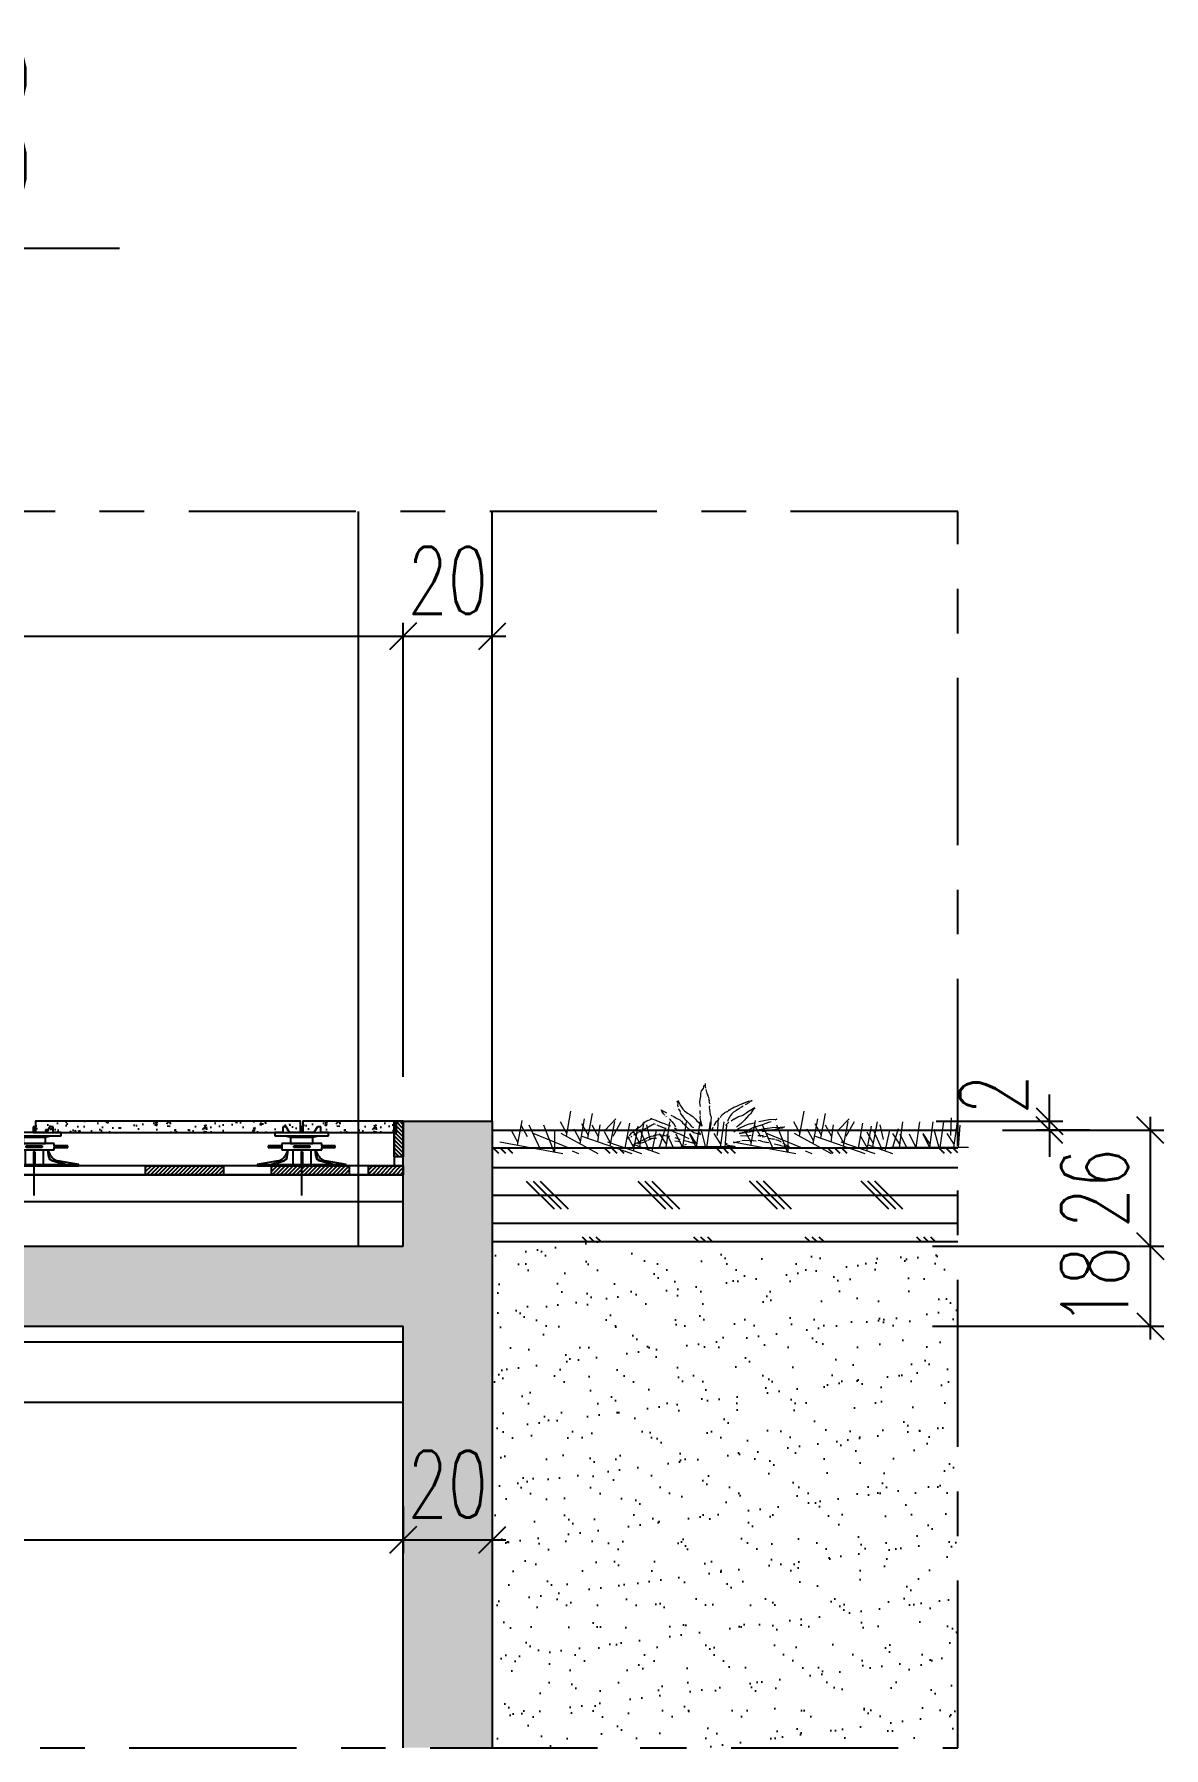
# Model space of a CAD drawing. Extents: x 308 to 787, y -199 to -146.
# Drawn here: x 386.03 to 388.563, y -188.7 to -184.856 of the extents above; entities that cross this region are included whole.
import ezdxf

# ---------------------------------------------------------------- set-up
doc = ezdxf.new("R2010")
doc.units = 0
doc.header["$LTSCALE"] = 0.5
doc.header["$MEASUREMENT"] = 0
doc.linetypes.add('ACAD_ISO10W100', pattern=[18, 12, -3, 0, -3])
doc.linetypes.add('AXES2', pattern=[1.125, 0.75, -0.125, 0.125, -0.125])
doc.layers.get('0').update_dxf_attribs({"linetype": 'CONTINUOUS'})
doc.layers.get('DEFPOINTS').update_dxf_attribs({"linetype": 'CONTINUOUS'})
for name, color, linetype in [('1-AJSA-Equipement', 233, 'CONTINUOUS'), ('1_AJSA_Equipement', 233, 'CONTINUOUS'), ('AXES', 6, 'AXES2'), ('COTATION', 7, 'CONTINUOUS'), ('HABILLAGE', 7, 'CONTINUOUS'), ('MURS', 3, 'CONTINUOUS'), ('POCHAGE', 254, 'CONTINUOUS'), ('REPERE-SEM', 4, 'CONTINUOUS')]:
    doc.layers.add(name, color=color, linetype=linetype)
doc.layers.add('1_AJSA_stru-beton', color=4, linetype='CONTINUOUS', lineweight=18)
doc.layers.add('VEGETAIONS', color=104, linetype='CONTINUOUS', lineweight=0)
doc.styles.add('ROMANS8', font='romans.shx', dxfattribs={"width": 0.7})
doc.styles.get("Standard").update_dxf_attribs({"font": 'txt.shx'})
doc.linetypes.add('ISOLATION', pattern='A,0.0001,-0.1,[134,ltypeshp.shx,S=0.1,R=0,X=-0.1,Y=0],-0.2,[134,ltypeshp.shx,S=0.1,R=180,X=0.1,Y=0],-0.1', length=0.4001)
doc.dimstyles.new('COT50 cm', dxfattribs={"dimtxt": 0.15, "dimasz": 0.06, "dimexe": 0.03, "dimexo": 0.1, "dimgap": 0.05, "dimtad": 1, "dimdec": 0, "dimlfac": 100, "dimzin": 0, "dimdsep": 46, "dimtxsty": 'ROMANS8', "dimblk1": 'OBLIQUE', "dimblk2": 'OBLIQUE', "dimsah": 1, "dimcen": 0.03, "dimdle": 0.03, "dimclrt": 1, "dimadec": 0, "dimazin": 0, "dimtfac": 1, "dimtdec": 0, "dimtmove": 0, "dimatfit": 3, "dimfxl": 0, "dimtolj": 1, "dimtzin": 0, "dimlwd": -1, "dimlwe": -1, "dimarcsym": 0})

# ---------------------------------------------------------------- blocks, each defined once
blk = doc.blocks.new('Plot B')
for p, q in [((-0.035, -0.0375), (-0.0426, -0.0375)), ((-0.0426, -0.0375), (-0.0426, -0.05)), ((-0.0272, -0.05), (-0.035, -0.0375)), ((0.0025, -0.0375), (-0.0025, -0.0375)), ((-0.0025, -0.0375), (-0.0025, -0.05)), ((0.0025, -0.05), (0.0025, -0.0375)), ((0.035, -0.0375), (0.0272, -0.05)), ((0.0426, -0.0375), (0.035, -0.0375)), ((0.0426, -0.05), (0.0426, -0.0375)), ((-0.0426, -0.05), (-0.06, -0.05)), ((-0.06, -0.05), (-0.06, -0.0575)), ((-0.06, -0.0575), (-0.0379, -0.0575)), ((0.045, -0.075), (-0.045, -0.075)), ((-0.045, -0.075), (-0.045, -0.0804)), ((-0.0426, -0.05), (-0.0272, -0.05)), ((-0.0379, -0.0575), (-0.025, -0.0607)), ((-0.0379, -0.0575), (0.0379, -0.0575)), ((-0.0025, -0.05), (-0.0272, -0.05)), ((-0.025, -0.0607), (-0.025, -0.075)), ((-0.025, -0.0607), (0.025, -0.0607)), ((-0.025, -0.075), (0.025, -0.075)), ((-0.0025, -0.05), (0.0025, -0.05)), ((0.0272, -0.05), (0.0025, -0.05)), ((0.025, -0.0607), (0.0379, -0.0575)), ((0.025, -0.075), (0.025, -0.0607)), ((0.0272, -0.05), (0.0426, -0.05)), ((0.0379, -0.0575), (0.06, -0.0575)), ((0.06, -0.05), (0.0426, -0.05)), ((0.045, -0.0804), (0.045, -0.075)), ((0.06, -0.0575), (0.06, -0.05)), ((-0.0524, -0.1136), (-0.1, -0.122)), ((-0.045, -0.0804), (-0.075, -0.0804)), ((-0.075, -0.0804), (-0.075, -0.0839)), ((-0.075, -0.0839), (-0.045, -0.0839)), ((-0.0703, -0.122), (-0.0398, -0.1127)), ((-0.0668, -0.122), (-0.0395, -0.1136)), ((-0.045, -0.0804), (-0.045, -0.0839)), ((-0.045, -0.0839), (-0.045, -0.0889)), ((-0.045, -0.0889), (-0.0314, -0.0889)), ((-0.0314, -0.0898), (-0.0381, -0.103)), ((-0.0335, -0.1053), (-0.0314, -0.0898)), ((-0.0325, -0.1054), (-0.0304, -0.0898)), ((-0.0314, -0.0889), (-0.0314, -0.0898)), ((-0.0314, -0.0889), (0.0314, -0.0889)), ((-0.0304, -0.0898), (-0.0304, -0.0889)), ((-0.0201, -0.0889), (-0.0201, -0.122)), ((-0.018, -0.0804), (0.018, -0.0804)), ((-0.018, -0.0839), (-0.018, -0.0804)), ((0.018, -0.0839), (-0.018, -0.0839)), ((-0.0015, -0.0939), (-0.0015, -0.122)), ((-0.0015, -0.0939), (0.0015, -0.0939)), ((0.0015, -0.0939), (0.0015, -0.122)), ((0.018, -0.0804), (0.018, -0.0839)), ((0.0201, -0.0889), (0.0201, -0.122)), ((0.0304, -0.0898), (0.0304, -0.0889)), ((0.0325, -0.1054), (0.0304, -0.0898)), ((0.0314, -0.0898), (0.0314, -0.0889)), ((0.0314, -0.0889), (0.045, -0.0889)), ((0.0381, -0.103), (0.0314, -0.0898)), ((0.0335, -0.1053), (0.0314, -0.0898)), ((0.0668, -0.122), (0.0395, -0.1136)), ((0.0703, -0.122), (0.0398, -0.1127)), ((0.075, -0.0804), (0.045, -0.0804)), ((0.045, -0.0804), (0.045, -0.0839)), ((0.045, -0.0889), (0.045, -0.0839)), ((0.045, -0.0839), (0.075, -0.0839)), ((0.1, -0.122), (0.0524, -0.1136)), ((0.075, -0.0839), (0.075, -0.0804)), ((-0.1, -0.122), (-0.1, -0.125)), ((-0.1, -0.122), (0.1, -0.122)), ((-0.1, -0.125), (0.1, -0.125)), ((0.1, -0.125), (0.1, -0.122))]:
    blk.add_line(p, q)
at = {"color": 251, "linetype": 'ACAD_ISO10W100', "ltscale": 0.005}
blk.add_line((0, -0.1919), (0, -0.0074), dxfattribs=at)
for centre, radius, start, end in [((-0.0559, -0.0939), 0.02, 280, 333), ((-0.0424, -0.1041), 0.009, 287, 352.2319), ((-0.0424, -0.1041), 0.01, 287, 352.2319), ((0.0424, -0.1041), 0.01, 187.7681, 253), ((0.0424, -0.1041), 0.009, 187.7681, 253), ((0.0559, -0.0939), 0.02, 207, 260)]:
    blk.add_arc(centre, radius, start, end)
blk = doc.blocks.new('_Oblique')
at = {"layer": 'COTATION', "color": 0, "lineweight": -2}
blk.add_line((-0.5, -0.5), (0.5, 0.5), dxfattribs=at)
blk = doc.blocks.new('*D1481')
at = {"layer": 'COTATION', "color": 0, "transparency": 16777216}
for p, q in [((384.5472, -187.9244), (384.5472, -188.2635)), ((386.8571, -188.1585), (386.8571, -188.2635)), ((384.5172, -188.2335), (386.8871, -188.2335))]:
    blk.add_line(p, q, dxfattribs=at)
at = {"layer": 'DEFPOINTS', "color": 0, "transparency": 16777216}
for p in [(384.5472, -187.8244), (386.8571, -188.0585), (386.8571, -188.2335)]:
    blk.add_point(p, dxfattribs=at)
at = {"layer": 'COTATION', "color": 0, "transparency": 16777216, "xscale": 0.06, "yscale": 0.06, "zscale": 0.06, "rotation": 180}
blk.add_blockref('_Oblique', (384.5472, -188.2335), dxfattribs=at)
at = {"layer": 'COTATION', "color": 0, "transparency": 16777216, "xscale": 0.06, "yscale": 0.06, "zscale": 0.06}
blk.add_blockref('_Oblique', (386.8571, -188.2335), dxfattribs=at)
at = {"layer": 'COTATION', "color": 1, "transparency": 16777216, "insert": (385.7021, -188.1085), "char_height": 0.15, "attachment_point": 5, "style": 'ROMANS8'}
blk.add_mtext('\\A1;231', dxfattribs=at)
blk = doc.blocks.new('*D1482')
at = {"layer": 'COTATION', "color": 0, "transparency": 16777216}
for p, q in [((387.0571, -188.0972), (387.0571, -188.2635)), ((386.8571, -188.1585), (386.8571, -188.2635)), ((386.8271, -188.2335), (387.0871, -188.2335))]:
    blk.add_line(p, q, dxfattribs=at)
at = {"layer": 'DEFPOINTS', "color": 0, "transparency": 16777216}
for p in [(387.0571, -187.9972), (386.8571, -188.0585), (387.0571, -188.2335)]:
    blk.add_point(p, dxfattribs=at)
at = {"layer": 'COTATION', "color": 0, "transparency": 16777216, "xscale": 0.06, "yscale": 0.06, "zscale": 0.06, "rotation": 180}
blk.add_blockref('_Oblique', (386.8571, -188.2335), dxfattribs=at)
at = {"layer": 'COTATION', "color": 0, "transparency": 16777216, "xscale": 0.06, "yscale": 0.06, "zscale": 0.06}
blk.add_blockref('_Oblique', (387.0571, -188.2335), dxfattribs=at)
at = {"layer": 'COTATION', "color": 1, "transparency": 16777216, "insert": (386.9571, -188.1085), "char_height": 0.15, "attachment_point": 5, "style": 'ROMANS8'}
blk.add_mtext('\\A1;20', dxfattribs=at)
blk = doc.blocks.new('*D1483')
at = {"layer": 'COTATION', "color": 0, "transparency": 16777216}
for p, q in [((384.5172, -186.206), (386.8871, -186.206)), ((384.5472, -186.611), (384.5472, -186.176)), ((386.8571, -187.1944), (386.8571, -186.176))]:
    blk.add_line(p, q, dxfattribs=at)
at = {"layer": 'DEFPOINTS', "color": 0, "transparency": 16777216}
for p in [(386.8571, -186.206), (384.5472, -186.711), (386.8571, -187.2944)]:
    blk.add_point(p, dxfattribs=at)
at = {"layer": 'COTATION', "color": 0, "transparency": 16777216, "xscale": 0.06, "yscale": 0.06, "zscale": 0.06, "rotation": 180}
blk.add_blockref('_Oblique', (384.5472, -186.206), dxfattribs=at)
at = {"layer": 'COTATION', "color": 0, "transparency": 16777216, "xscale": 0.06, "yscale": 0.06, "zscale": 0.06}
blk.add_blockref('_Oblique', (386.8571, -186.206), dxfattribs=at)
at = {"layer": 'COTATION', "color": 1, "transparency": 16777216, "insert": (385.7021, -186.081), "char_height": 0.15, "attachment_point": 5, "style": 'ROMANS8'}
blk.add_mtext('\\A1;231', dxfattribs=at)
blk = doc.blocks.new('*D1484')
at = {"layer": 'COTATION', "color": 0, "transparency": 16777216}
for p, q in [((386.8271, -186.206), (387.0871, -186.206)), ((386.8571, -187.1944), (386.8571, -186.176)), ((387.0571, -187.1944), (387.0571, -186.176))]:
    blk.add_line(p, q, dxfattribs=at)
at = {"layer": 'DEFPOINTS', "color": 0, "transparency": 16777216}
for p in [(387.0571, -186.206), (386.8571, -187.2944), (387.0571, -187.2944)]:
    blk.add_point(p, dxfattribs=at)
at = {"layer": 'COTATION', "color": 0, "transparency": 16777216, "xscale": 0.06, "yscale": 0.06, "zscale": 0.06, "rotation": 180}
blk.add_blockref('_Oblique', (386.8571, -186.206), dxfattribs=at)
at = {"layer": 'COTATION', "color": 0, "transparency": 16777216, "xscale": 0.06, "yscale": 0.06, "zscale": 0.06}
blk.add_blockref('_Oblique', (387.0571, -186.206), dxfattribs=at)
at = {"layer": 'COTATION', "color": 1, "transparency": 16777216, "insert": (386.9571, -186.081), "char_height": 0.15, "attachment_point": 5, "style": 'ROMANS8'}
blk.add_mtext('\\A1;20', dxfattribs=at)
blk = doc.blocks.new('*D1487')
at = {"layer": 'COTATION', "color": 0, "transparency": 16777216}
for p, q in [((388.5332, -187.7844), (388.5332, -187.5444)), ((388.0443, -187.5744), (388.5632, -187.5744)), ((388.0443, -187.7544), (388.5632, -187.7544))]:
    blk.add_line(p, q, dxfattribs=at)
at = {"layer": 'DEFPOINTS', "color": 0, "transparency": 16777216}
for p in [(387.9443, -187.5744), (388.5332, -187.5744), (387.9443, -187.7544)]:
    blk.add_point(p, dxfattribs=at)
at = {"layer": 'COTATION', "color": 0, "transparency": 16777216, "xscale": 0.06, "yscale": 0.06, "zscale": 0.06}
for p, rotation in [((388.5332, -187.5744), 90), ((388.5332, -187.7544), 270)]:
    blk.add_blockref('_Oblique', p, dxfattribs=dict(at, rotation=rotation))
at = {"layer": 'COTATION', "color": 1, "transparency": 16777216, "insert": (388.4082, -187.6644), "char_height": 0.15, "attachment_point": 5, "rotation": 90, "style": 'ROMANS8'}
blk.add_mtext('\\A1;18', dxfattribs=at)
blk = doc.blocks.new('*D1488')
at = {"layer": 'COTATION', "color": 0, "transparency": 16777216}
for p, q in [((388.5332, -187.6044), (388.5332, -187.2844)), ((388.2013, -187.3144), (388.5632, -187.3144)), ((388.0443, -187.5744), (388.5632, -187.5744))]:
    blk.add_line(p, q, dxfattribs=at)
at = {"layer": 'DEFPOINTS', "color": 0, "transparency": 16777216}
for p in [(388.1013, -187.3144), (388.5332, -187.3144), (387.9443, -187.5744)]:
    blk.add_point(p, dxfattribs=at)
at = {"layer": 'COTATION', "color": 0, "transparency": 16777216, "xscale": 0.06, "yscale": 0.06, "zscale": 0.06}
for p, rotation in [((388.5332, -187.3144), 90), ((388.5332, -187.5744), 270)]:
    blk.add_blockref('_Oblique', p, dxfattribs=dict(at, rotation=rotation))
at = {"layer": 'COTATION', "color": 1, "transparency": 16777216, "insert": (388.4082, -187.4444), "char_height": 0.15, "attachment_point": 5, "rotation": 90, "style": 'ROMANS8'}
blk.add_mtext('\\A1;26', dxfattribs=at)
blk = doc.blocks.new('*D1492')
at = {"layer": 'COTATION', "color": 0, "transparency": 16777216}
for p, q in [((388.3067, -187.2944), (388.3067, -187.2344)), ((388.0527, -187.2944), (388.3367, -187.2944)), ((388.3966, -187.3144), (388.2767, -187.3144)), ((388.3067, -187.3144), (388.3067, -187.2944)), ((388.3067, -187.3144), (388.3067, -187.3744))]:
    blk.add_line(p, q, dxfattribs=at)
at = {"layer": 'DEFPOINTS', "color": 0, "transparency": 16777216}
for p in [(387.9527, -187.2944), (388.3067, -187.2944), (388.4966, -187.3144)]:
    blk.add_point(p, dxfattribs=at)
at = {"layer": 'COTATION', "color": 0, "transparency": 16777216, "xscale": 0.06, "yscale": 0.06, "zscale": 0.06}
for p, rotation in [((388.3067, -187.2944), 270), ((388.3067, -187.3144), 90)]:
    blk.add_blockref('_Oblique', p, dxfattribs=dict(at, rotation=rotation))
at = {"layer": 'COTATION', "color": 1, "transparency": 16777216, "insert": (388.1817, -187.2344), "char_height": 0.15, "attachment_point": 5, "rotation": 90, "style": 'ROMANS8'}
blk.add_mtext('\\A1;2', dxfattribs=at)
blk = doc.blocks.new('GAZON 1')
for p, q in [((-0.4326, 0.0857), (-0.4283, 0.046)), ((0.0255, 0.0832), (0.0761, 0.057)), ((0.0317, 0.0778), (0.0523, 0.022)), ((0.1329, 0.0956), (0.1535, 0.0397)), ((0.1678, 0.0833), (0.1883, 0.0275)), ((0.229, 0.1003), (0.2496, 0.0444)), ((0.2761, 0.0776), (0.2471, 0.0514)), ((0.4474, 0.0794), (0.468, 0.0235)), ((-0.4702, 0.0689), (-0.4631, 0.0192)), ((-0.4584, 0.0765), (-0.4421, 0.0193)), ((-0.4132, 0.0504), (-0.4441, 0.0264)), ((-0.397, 0.0765), (-0.3807, 0.0192)), ((-0.3547, 0.0601), (-0.3766, 0.0192)), ((-0.3504, 0.0765), (-0.3341, 0.0193)), ((-0.3052, 0.0504), (-0.3361, 0.0264)), ((-0.3047, 0.0498), (-0.3341, 0.0192)), ((-0.2893, 0.0764), (-0.273, 0.0191)), ((-0.2436, 0.0498), (-0.273, 0.0192)), ((-0.2024, 0.0497), (-0.2318, 0.0192)), ((-0.2143, 0.0765), (-0.198, 0.0193)), ((-0.1691, 0.0503), (-0.2, 0.0264)), ((-0.1949, 0.0612), (-0.1686, 0.0192)), ((-0.1555, 0.057), (-0.1351, 0.0109)), ((-0.1121, 0.0701), (-0.1265, 0.0374)), ((-0.0831, 0.057), (-0.1218, 0.0133)), ((-0.1001, 0.0768), (-0.0795, 0.021)), ((-0.0531, 0.0542), (-0.0821, 0.0279)), ((-0.0727, 0.067), (-0.0522, 0.0112)), ((-0.0257, 0.0444), (-0.0547, 0.0181)), ((-0.0469, 0.0046), (0.1774, 0.0439)), ((-0.0349, 0.0735), (-0.0143, 0.0176)), ((0.0037, 0.0767), (0.0399, 0.0439)), ((0.0788, 0.0552), (0.0498, 0.0289)), ((0.0978, 0.0701), (0.1084, 0.0318)), ((0.134, 0.0701), (0.105, 0.0439)), ((0.1051, 0.0046), (0.2715, 0.0505)), ((0.1799, 0.0729), (0.1509, 0.0466)), ((0.2148, 0.0607), (0.1858, 0.0344)), ((0.2353, 0.0177), (0.3992, 0.0514)), ((0.3005, 0.057), (0.3005, 0.0079)), ((0.3512, 0.0701), (0.3022, 0.0081)), ((0.4163, 0.0701), (0.3645, 0.0138)), ((0.4525, 0.0701), (0.4235, 0.0439)), ((0.4944, 0.0567), (0.4654, 0.0304)), ((-0.5102, 0.0193), (-0.1618, 0.0193)), ((-0.17, 0.0046), (-0.0614, 0.0243)), ((-0.0904, 0.0046), (0.0616, 0.0308)), ((0.1919, 0.0046), (0.2209, 0.0112)), ((0.2643, 0.0046), (0.5466, 0.0308))]:
    blk.add_line(p, q)
blk = doc.blocks.new('GAZON 2')
at = {"linetype": 'Continuous'}
for p, q in [((0.0017, 0.2314), (-0.0027, 0.2223)), ((0.0056, 0.2404), (0.0012, 0.2302)), ((0.0073, 0.2468), (0.0054, 0.2401)), ((0.0099, 0.2575), (0.007, 0.2455)), ((0.0117, 0.27), (0.0111, 0.2627)), ((0.0131, 0.2762), (0.0117, 0.2696)), ((0.013, 0.2836), (0.0129, 0.278)), ((0.02, 0.2617), (0.0162, 0.2771)), ((0.0292, 0.2505), (0.0199, 0.2618)), ((0.0314, 0.2399), (0.0291, 0.2506)), ((0.0325, 0.2267), (0.0313, 0.2403)), ((-0.2118, 0.1732), (-0.2011, 0.1629)), ((-0.2009, 0.1708), (-0.2107, 0.1759)), ((-0.2013, 0.1631), (-0.1956, 0.1543)), ((-0.1893, 0.1626), (-0.2012, 0.171)), ((-0.1974, 0.2069), (-0.19, 0.2007)), ((-0.1829, 0.2039), (-0.1974, 0.2068)), ((-0.1971, 0.1567), (-0.1902, 0.1457)), ((-0.173, 0.1537), (-0.1897, 0.1629)), ((-0.1862, 0.1985), (-0.1664, 0.1879)), ((-0.1557, 0.1935), (-0.1832, 0.2039)), ((-0.1542, 0.193), (-0.1819, 0.2034)), ((-0.165, 0.1472), (-0.1733, 0.1538)), ((-0.1408, 0.1881), (-0.1626, 0.1961)), ((-0.1576, 0.1821), (-0.1496, 0.1775)), ((-0.15, 0.1778), (-0.1402, 0.1705)), ((-0.1292, 0.1819), (-0.1412, 0.1882)), ((-0.1408, 0.171), (-0.1265, 0.1618)), ((-0.1163, 0.1773), (-0.1295, 0.1821)), ((-0.1276, 0.1625), (-0.1143, 0.1547)), ((-0.1086, 0.1727), (-0.1165, 0.1774)), ((-0.1145, 0.1549), (-0.1061, 0.148)), ((-0.1005, 0.1688), (-0.1092, 0.173)), ((-0.0945, 0.1644), (-0.1007, 0.1689)), ((-0.0892, 0.1597), (-0.0949, 0.1647)), ((-0.0844, 0.1571), (-0.0894, 0.1599)), ((-0.0747, 0.1531), (-0.0848, 0.1573)), ((-0.0072, 0.1612), (-0.0088, 0.1492)), ((-0.0045, 0.1993), (-0.0076, 0.1926)), ((-0.0066, 0.1692), (-0.0073, 0.1601)), ((-0.0057, 0.1766), (-0.0067, 0.1674)), ((-0.0061, 0.1845), (-0.0057, 0.1763)), ((-0.0044, 0.207), (-0.0046, 0.1991)), ((-0.0032, 0.2139), (-0.0045, 0.2067)), ((-0.0026, 0.2224), (-0.0033, 0.2134)), ((0.0347, 0.2128), (0.0324, 0.2274)), ((0.0362, 0.2006), (0.0345, 0.2144)), ((0.0345, 0.1809), (0.0355, 0.1889)), ((0.0349, 0.1523), (0.035, 0.1633)), ((0.0354, 0.1881), (0.0362, 0.2008)), ((0.1051, 0.1614), (0.0916, 0.1509)), ((0.1131, 0.17), (0.1049, 0.1612)), ((0.1195, 0.1787), (0.1128, 0.1697)), ((0.1261, 0.1893), (0.1192, 0.1782)), ((0.1231, 0.1549), (0.1256, 0.1616)), ((0.1255, 0.1614), (0.1323, 0.1716)), ((0.1278, 0.1951), (0.126, 0.1891)), ((0.1319, 0.2039), (0.1276, 0.1948)), ((0.1347, 0.2087), (0.1316, 0.2035)), ((0.1329, 0.178), (0.1351, 0.1845)), ((0.1332, 0.1947), (0.1376, 0.2054)), ((0.1351, 0.1844), (0.1332, 0.1948)), ((0.1996, 0.1609), (0.1868, 0.1533)), ((0.198, 0.1474), (0.2034, 0.1543)), ((0.2054, 0.1634), (0.1993, 0.1607)), ((0.2031, 0.1539), (0.2075, 0.1609)), ((0.2108, 0.1669), (0.2051, 0.1632)), ((0.2071, 0.1601), (0.2108, 0.1669)), ((-0.3421, 0.0887), (-0.3325, 0.0827)), ((-0.3231, 0.087), (-0.3421, 0.0887)), ((-0.3326, 0.0828), (-0.3115, 0.0789)), ((-0.2867, 0.0847), (-0.3256, 0.0872)), ((-0.3129, 0.0792), (-0.2893, 0.074)), ((-0.3082, 0.1232), (-0.2997, 0.1187)), ((-0.2729, 0.1211), (-0.3082, 0.1232)), ((-0.2545, 0.0812), (-0.2879, 0.0848)), ((-0.2826, 0.1113), (-0.2707, 0.1081)), ((-0.2499, 0.1172), (-0.2734, 0.1212)), ((-0.2714, 0.1083), (-0.2617, 0.105)), ((-0.2632, 0.1055), (-0.242, 0.0973)), ((-0.23, 0.0765), (-0.2551, 0.0813)), ((-0.2271, 0.1126), (-0.2516, 0.1175)), ((-0.2508, 0.1008), (-0.2326, 0.0937)), ((-0.2331, 0.0938), (-0.2114, 0.0877)), ((-0.2165, 0.0891), (-0.2036, 0.0854)), ((-0.1894, 0.1029), (-0.212, 0.1087)), ((-0.2039, 0.0855), (-0.1878, 0.0774)), ((-0.1944, 0.0807), (-0.1833, 0.0752)), ((-0.1721, 0.0975), (-0.1904, 0.1032)), ((-0.1903, 0.1458), (-0.1816, 0.139)), ((-0.1819, 0.1392), (-0.1725, 0.1295)), ((-0.173, 0.13), (-0.1652, 0.1207)), ((-0.1624, 0.0928), (-0.1724, 0.0976)), ((-0.1655, 0.1209), (-0.1555, 0.1116)), ((-0.1566, 0.1418), (-0.1654, 0.1475)), ((-0.1458, 0.0857), (-0.1634, 0.0932)), ((-0.1572, 0.1132), (-0.1492, 0.1055)), ((-0.1337, 0.1336), (-0.1568, 0.1419)), ((-0.1359, 0.0813), (-0.1525, 0.0886)), ((-0.1496, 0.1058), (-0.133, 0.0927)), ((-0.1406, 0.0987), (-0.1266, 0.0877)), ((-0.1266, 0.0748), (-0.1361, 0.0814)), ((-0.1185, 0.1254), (-0.134, 0.1337)), ((-0.1029, 0.1154), (-0.1191, 0.1257)), ((-0.1062, 0.1481), (-0.0999, 0.1396)), ((-0.1001, 0.1399), (-0.0929, 0.1262)), ((-0.0935, 0.1273), (-0.0901, 0.1202)), ((-0.0782, 0.0947), (-0.0935, 0.1102)), ((-0.0908, 0.1217), (-0.0869, 0.1129)), ((-0.0652, 0.1451), (-0.0748, 0.1532)), ((-0.0623, 0.1425), (-0.0663, 0.146)), ((-0.0558, 0.1308), (-0.0624, 0.1426)), ((-0.0414, 0.1166), (-0.0505, 0.127)), ((-0.0367, 0.1135), (-0.0415, 0.1167)), ((-0.031, 0.1028), (-0.0368, 0.1135)), ((-0.0268, 0.096), (-0.0314, 0.1034)), ((-0.0208, 0.0823), (-0.0226, 0.0886)), ((-0.0208, 0.0713), (-0.021, 0.0769)), ((-0.0209, 0.0759), (-0.0208, 0.0825)), ((-0.0129, 0.1378), (-0.0133, 0.1295)), ((-0.0133, 0.13), (-0.0127, 0.1174)), ((-0.0087, 0.1494), (-0.0129, 0.1377)), ((-0.0127, 0.1182), (-0.0129, 0.1045)), ((-0.0129, 0.1048), (-0.011, 0.0936)), ((-0.0112, 0.0807), (-0.0116, 0.0744)), ((-0.009, 0.0879), (-0.0112, 0.0805)), ((-0.011, 0.0939), (-0.009, 0.0879)), ((0.0273, 0.0928), (0.0289, 0.0999)), ((0.0287, 0.0992), (0.0306, 0.1057)), ((0.0303, 0.1048), (0.0327, 0.1148)), ((0.0316, 0.1098), (0.0344, 0.1223)), ((0.0374, 0.1018), (0.0316, 0.0934)), ((0.0337, 0.1451), (0.0349, 0.1526)), ((0.0344, 0.122), (0.0348, 0.1311)), ((0.0348, 0.1303), (0.0346, 0.1394)), ((0.0404, 0.1072), (0.037, 0.1012)), ((0.0523, 0.1189), (0.0403, 0.107)), ((0.0566, 0.124), (0.0519, 0.1185)), ((0.0681, 0.1359), (0.0561, 0.1235)), ((0.0639, 0.0853), (0.073, 0.0899)), ((0.0801, 0.1439), (0.0679, 0.1357)), ((0.073, 0.0898), (0.075, 0.0933)), ((0.0748, 0.093), (0.0807, 0.1007)), ((0.0919, 0.1511), (0.0792, 0.1434)), ((0.0802, 0.1002), (0.0835, 0.1039)), ((0.091, 0.0841), (0.0815, 0.076)), ((0.0833, 0.1037), (0.0916, 0.1102)), ((0.1019, 0.0939), (0.0893, 0.0827)), ((0.0913, 0.1114), (0.0957, 0.1156)), ((0.0955, 0.1154), (0.1015, 0.1197)), ((0.1014, 0.1196), (0.105, 0.1266)), ((0.1067, 0.1013), (0.1017, 0.0937)), ((0.1048, 0.1264), (0.1136, 0.1375)), ((0.1144, 0.1078), (0.1065, 0.1012)), ((0.1122, 0.1358), (0.1171, 0.1417)), ((0.1191, 0.1148), (0.1142, 0.1077)), ((0.1168, 0.1413), (0.1236, 0.1517)), ((0.1274, 0.1217), (0.119, 0.1147)), ((0.1432, 0.1289), (0.1272, 0.1216)), ((0.153, 0.0863), (0.1402, 0.08)), ((0.1532, 0.1372), (0.143, 0.1288)), ((0.145, 0.0884), (0.1485, 0.0951)), ((0.1475, 0.0933), (0.1502, 0.0988)), ((0.15, 0.0985), (0.1564, 0.1082)), ((0.1675, 0.1433), (0.1531, 0.1372)), ((0.1562, 0.108), (0.1601, 0.1122)), ((0.1594, 0.1116), (0.1652, 0.1172)), ((0.165, 0.1169), (0.1691, 0.1223)), ((0.1827, 0.0997), (0.1684, 0.0944)), ((0.169, 0.1221), (0.1725, 0.1248)), ((0.1705, 0.0752), (0.1802, 0.079)), ((0.1899, 0.1028), (0.1819, 0.0993)), ((0.1859, 0.1334), (0.1887, 0.1372)), ((0.1889, 0.0827), (0.1967, 0.0849)), ((0.2046, 0.1077), (0.1894, 0.1027)), ((0.1936, 0.1408), (0.1959, 0.1451)), ((0.1951, 0.0845), (0.2045, 0.0874)), ((0.2025, 0.0868), (0.2124, 0.0902)), ((0.2109, 0.1103), (0.204, 0.1074)), ((0.2191, 0.1129), (0.2103, 0.1101)), ((0.2114, 0.0898), (0.22, 0.0932)), ((0.2318, 0.1184), (0.2185, 0.1127)), ((0.2196, 0.093), (0.2289, 0.098)), ((0.2349, 0.1204), (0.2315, 0.1182)), ((0.2436, 0.1232), (0.2347, 0.1203)), ((0.2365, 0.1007), (0.2437, 0.1039)), ((0.2522, 0.1267), (0.2429, 0.123)), ((0.2437, 0.1039), (0.2468, 0.1006)), ((0.2467, 0.1006), (0.2524, 0.0985)), ((0.2556, 0.1297), (0.2521, 0.1267)), ((0.2521, 0.0986), (0.2678, 0.0896)), ((0.2561, 0.1252), (0.2556, 0.1297)), ((0.27, 0.1196), (0.256, 0.1252)), ((0.2625, 0.0927), (0.2715, 0.0874)), ((0.2779, 0.1168), (0.2686, 0.1202)), ((0.2707, 0.0879), (0.2858, 0.0801)), ((0.287, 0.11), (0.2778, 0.1169)), ((0.2854, 0.0804), (0.2943, 0.0769)), ((0.2933, 0.1026), (0.2868, 0.1102)), ((0.3009, 0.0948), (0.2927, 0.1033)), ((0.294, 0.077), (0.3067, 0.07)), ((0.3059, 0.0899), (0.2994, 0.0963)), ((0.3153, 0.0858), (0.3058, 0.09)), ((0.3211, 0.0819), (0.3151, 0.086)), ((0.3318, 0.0733), (0.3206, 0.0823)), ((-0.3635, -0.0018), (-0.3587, 0.0013)), ((-0.3561, 0.0032), (-0.3457, 0.0071)), ((-0.3519, -0.0023), (-0.3411, 0.0002)), ((-0.3458, 0.007), (-0.3433, 0.01)), ((-0.3434, 0.01), (-0.3357, 0.0136)), ((-0.3418, 0.0001), (-0.3318, 0.0017)), ((-0.3323, 0.0016), (-0.3209, 0.0045)), ((-0.3287, 0.0198), (-0.3229, 0.0221)), ((-0.3243, 0.0037), (-0.3088, 0.0074)), ((-0.3237, 0.0217), (-0.3163, 0.0251)), ((-0.3167, 0.0249), (-0.3122, 0.0276)), ((-0.3124, 0.0275), (-0.3042, 0.0299)), ((-0.3112, 0.0068), (-0.2954, 0.0103)), ((-0.2988, 0.0319), (-0.2876, 0.0336)), ((-0.2935, 0.0327), (-0.28, 0.0349)), ((-0.291, 0.0743), (-0.2606, 0.0686)), ((-0.2812, 0.0347), (-0.2711, 0.0359)), ((-0.2716, 0.016), (-0.2539, 0.0189)), ((-0.2712, 0.0359), (-0.2661, 0.0393)), ((-0.2672, 0.0424), (-0.266, 0.0463)), ((-0.2661, 0.0463), (-0.2538, 0.0434)), ((-0.2655, 0.017), (-0.2447, 0.0204)), ((-0.2614, 0.0687), (-0.2429, 0.0664)), ((-0.2543, 0.0435), (-0.2449, 0.0422)), ((-0.2472, 0.0502), (-0.2372, 0.0481)), ((-0.2449, 0.0422), (-0.2472, 0.0502)), ((-0.2449, 0.0204), (-0.2344, 0.0251)), ((-0.2374, 0.0482), (-0.2232, 0.048)), ((-0.2346, 0.0251), (-0.224, 0.0268)), ((-0.2136, 0.0715), (-0.2305, 0.0766)), ((-0.2154, 0.0239), (-0.2, 0.0262)), ((-0.201, 0.0688), (-0.2142, 0.0717)), ((-0.1393, 0.0587), (-0.2019, 0.069)), ((-0.2016, 0.026), (-0.1898, 0.0273)), ((-0.1931, 0.0492), (-0.1828, 0.0481)), ((-0.1838, 0.0755), (-0.1716, 0.0681)), ((-0.1837, 0.0482), (-0.1719, 0.0462)), ((-0.1832, 0.0259), (-0.1618, 0.0272)), ((-0.1722, 0.0462), (-0.145, 0.0481)), ((-0.1718, 0.0682), (-0.1593, 0.0633)), ((-0.1621, 0.0272), (-0.1508, 0.0258)), ((-0.1597, 0.0634), (-0.1394, 0.0587)), ((-0.1432, 0.0238), (-0.1319, 0.0206)), ((-0.1337, 0.0211), (-0.1224, 0.0182)), ((-0.1151, 0.066), (-0.1278, 0.0756)), ((-0.1244, 0.0187), (-0.1129, 0.016)), ((-0.1174, 0.0016), (-0.1209, -0.0006)), ((-0.1209, -0.0006), (0.1209, 0.0006)), ((-0.1094, 0.0035), (-0.1175, 0.0016)), ((-0.1026, 0.004), (-0.1097, 0.0034)), ((-0.0974, 0.0051), (-0.103, 0.0039)), ((-0.0904, 0.0076), (-0.0977, 0.005)), ((-0.086, 0.0065), (-0.0905, 0.0076)), ((-0.0794, 0.0101), (-0.0861, 0.0065)), ((-0.0849, 0.0141), (-0.0794, 0.0101)), ((0.0638, 0.0644), (0.0343, 0.0555)), ((0.0343, 0.0555), (0.0365, 0.0594)), ((0.0364, 0.0592), (0.0406, 0.064)), ((0.0404, 0.0637), (0.0424, 0.0671)), ((0.0422, 0.0668), (0.0501, 0.0759)), ((0.0605, 0.0158), (0.0655, 0.0221)), ((0.0729, 0.0195), (0.0605, 0.0158)), ((0.0818, 0.0763), (0.0636, 0.0644)), ((0.0652, 0.0218), (0.0679, 0.0244)), ((0.0676, 0.024), (0.0721, 0.0275)), ((0.0904, 0.0245), (0.0697, 0.0186)), ((0.0859, 0.0358), (0.1046, 0.0459)), ((0.1067, 0.0289), (0.0869, 0.0235)), ((0.1042, 0.0089), (0.097, 0.0118)), ((0.1042, 0.0456), (0.1111, 0.0502)), ((0.1109, 0.0501), (0.1211, 0.0543)), ((0.1181, 0.0034), (0.1113, 0.0074)), ((0.1172, 0.0527), (0.1277, 0.0571)), ((0.1209, 0.0005), (0.118, 0.0035)), ((0.1235, 0.0233), (0.1495, 0.0253)), ((0.1375, 0.0383), (0.1254, 0.0353)), ((0.1268, 0.0568), (0.138, 0.0608)), ((0.1494, 0.0417), (0.1363, 0.0379)), ((0.137, 0.0605), (0.1547, 0.0678)), ((0.1535, 0.0673), (0.1661, 0.0732)), ((0.1615, 0.0711), (0.1713, 0.0755)), ((0.1866, 0.0499), (0.1726, 0.0478)), ((0.1956, 0.0513), (0.1836, 0.0494)), ((0.2088, 0.0541), (0.1945, 0.0511)), ((0.2208, 0.0564), (0.2049, 0.0533)), ((0.229, 0.0553), (0.2207, 0.0564)), ((0.2393, 0.0551), (0.2286, 0.0553)), ((0.2316, 0.0385), (0.2531, 0.0378)), ((0.2455, 0.0502), (0.2392, 0.0552)), ((0.256, 0.0484), (0.2454, 0.0503)), ((0.253, 0.0378), (0.2604, 0.0332)), ((0.2718, 0.0425), (0.2557, 0.0485)), ((0.2602, 0.0333), (0.2721, 0.0301)), ((0.2805, 0.0375), (0.2715, 0.0427)), ((0.2747, 0.0286), (0.2866, 0.0218)), ((0.2895, 0.0326), (0.2788, 0.0384)), ((0.2864, 0.0218), (0.2948, 0.0195)), ((0.3012, 0.0276), (0.289, 0.0329)), ((0.2937, 0.0198), (0.3015, 0.0173)), ((0.3135, 0.0215), (0.3002, 0.028)), ((0.301, 0.0174), (0.3083, 0.0158)), ((0.3065, 0.0702), (0.3108, 0.0667)), ((0.3078, 0.016), (0.3177, 0.0128)), ((0.3263, 0.0162), (0.3127, 0.0218)), ((0.3144, 0.0647), (0.3227, 0.0607)), ((0.3225, 0.0608), (0.3273, 0.0566)), ((0.3349, 0.0115), (0.3258, 0.0164)), ((0.3272, 0.0567), (0.3355, 0.0532)), ((0.3361, 0.0677), (0.3316, 0.0734)), ((0.3433, 0.0638), (0.336, 0.0678)), ((0.3425, 0.0494), (0.3469, 0.0445)), ((0.3489, 0.0569), (0.3432, 0.0639)), ((0.3528, 0.0512), (0.3484, 0.0575)), ((0.3527, 0.0413), (0.3614, 0.0385)), ((0.3614, 0.0385), (0.3599, 0.0436)), ((-0.3683, -0.0064), (-0.3585, -0.0037)), ((-0.3676, -0.0062), (-0.3633, -0.0017)), ((-0.3595, -0.004), (-0.3493, -0.0017))]:
    blk.add_line(p, q, dxfattribs=at)

msp = doc.modelspace()

# ---------------------------------------------------------------- hatches: boundary and pattern name
h = msp.add_hatch()
h.set_pattern_fill('AR-CONC', color=251, scale=0.0003, style=0)
h.set_pattern_definition([(50, (-588.967813, -5181.130026), (0.0546554007, -0.00478172566), [0.005715, -0.062865]), (355, (-588.967813, -5181.130026), (-0.0105730264, 0.0573170536), [0.004572, -0.05029217525]), (100.4514447, (-588.96326, -5181.130425), (0.0440823741, 0.0525353256), [0.00485700264, -0.0534270734]), (46.1842, (-588.967813, -5181.114786), (0.0813237123, -0.0126126984), [0.0085725, -0.0942975]), (96.6355576, (-588.96104, -5181.11584), (0.0712212402, 0.0742278374), [0.007285507, -0.0801406824]), (351.1841512, (-588.96781, -5181.11479), (0.0712212402, 0.0742278374), [0.0068579901, -0.0754379196]), (21, (-588.960193, -5181.118596), (0.0454843174, -0.03067955946), [0.005715, -0.062865]), (326, (-588.960193, -5181.118596), (0.0185406085, 0.05525638984), [0.004572, -0.050292]), (71.451445, (-588.956403, -5181.121153), (0.0640249258, 0.02457683067), [0.00485700264, -0.0534269813]), (37.5, (-588.967813, -5181.130026), (0.000926580975, 0.02536651166), [0, -0.0496824, 0, -0.051054, 0, -0.0504825]), (7.5, (-588.967813, -5181.130026), (0.02004589875, 0.03005417245), [0, -0.0291084, 0, -0.0485394, 0, -0.0192405]), (327.5, (-588.984806, -5181.130026), (0.04067717855, -0.0017186232), [0, -0.01905, 0, -0.059436, 0, -0.078867]), (317.5, (-588.992426, -5181.130026), (0.04443875442, 0.0076279473), [0, -0.024765, 0, -0.0394716, 0, -0.056007])])
h.paths.add_polyline_path([(386.0321, -187.3194), (386.6271, -187.3194), (386.6271, -187.2944), (386.0321, -187.2944)])
h = msp.add_hatch()
h.set_pattern_fill('AR-CONC', color=251, scale=0.0003, style=0)
h.set_pattern_definition([(50, (-588.58706, -5181.130026), (0.0546554007, -0.00478172566), [0.005715, -0.062865]), (355, (-588.58706, -5181.130026), (-0.0105730264, 0.0573170536), [0.004572, -0.05029217525]), (100.4514447, (-588.582504, -5181.130425), (0.0440823741, 0.0525353256), [0.00485700264, -0.0534270734]), (46.1842, (-588.58706, -5181.114786), (0.0813237123, -0.0126126984), [0.0085725, -0.0942975]), (96.6355576, (-588.58028, -5181.11584), (0.0712212402, 0.0742278374), [0.007285507, -0.0801406824]), (351.1841512, (-588.58706, -5181.11479), (0.0712212402, 0.0742278374), [0.0068579901, -0.0754379196]), (21, (-588.57944, -5181.118596), (0.0454843174, -0.03067955946), [0.005715, -0.062865]), (326, (-588.57944, -5181.118596), (0.0185406085, 0.05525638984), [0.004572, -0.050292]), (71.451445, (-588.57565, -5181.121153), (0.0640249258, 0.02457683067), [0.00485700264, -0.0534269813]), (37.5, (-588.587058, -5181.130026), (0.000926580975, 0.02536651166), [0, -0.0496824, 0, -0.051054, 0, -0.0504825]), (7.5, (-588.587058, -5181.130026), (0.02004589875, 0.03005417245), [0, -0.0291084, 0, -0.0485394, 0, -0.0192405]), (327.5, (-588.60405, -5181.130026), (0.04067717855, -0.0017186232), [0, -0.01905, 0, -0.059436, 0, -0.078867]), (317.5, (-588.61167, -5181.130026), (0.04443875442, 0.0076279473), [0, -0.024765, 0, -0.0394716, 0, -0.056007])])
h.paths.add_polyline_path([(386.6321, -187.3194), (386.8421, -187.3194), (386.8421, -187.2944), (386.6321, -187.2944)])
at = {"layer": '1-AJSA-Equipement'}
h = msp.add_hatch(dxfattribs=at)
h.set_pattern_fill('ANSI31', color=256, scale=0.002, angle=-90)
h.set_pattern_definition([(315, (-4606.708534, 786.449387), (0.0044901280605, 0.0044901280605), [])])
h.paths.add_polyline_path([(386.8371, -187.3744), (386.8371, -187.2944), (386.8571, -187.2944), (386.8571, -187.3744)])
h = msp.add_hatch(dxfattribs=at)
h.set_pattern_fill('ANSI31', color=256, scale=0.002)
h.set_pattern_definition([(45, (-587.414296, -5180.960026), (-0.0044901280605, 0.0044901280605), [])])
h.paths.add_polyline_path([(386.4541, -187.4144), (386.2795, -187.4144), (386.2795, -187.3944), (386.4541, -187.3944)])
h = msp.add_hatch(dxfattribs=at)
h.set_pattern_fill('ANSI31', color=256, scale=0.002)
h.set_pattern_definition([(45, (-587.132348, -5180.960026), (-0.0044901280605, 0.0044901280605), [])])
h.paths.add_polyline_path([(386.7361, -187.4144), (386.5615, -187.4144), (386.5615, -187.3944), (386.7361, -187.3944)])
h = msp.add_hatch(dxfattribs=at)
h.set_pattern_fill('ANSI31', color=256, scale=0.002)
h.set_pattern_definition([(45, (-586.8814046, -5180.960026), (-0.0044901280605, 0.0044901280605), [])])
h.paths.add_polyline_path([(386.8571, -187.4144), (386.7793, -187.4144), (386.7793, -187.3944), (386.8571, -187.3944)])
at = {"layer": 'COTATION'}
h = msp.add_hatch(dxfattribs=at)
h.set_pattern_fill('CORK', color=32, scale=0.5)
h.set_pattern_definition([(0, (87.415285, 65.53948), (0, 0.0625), []), (135, (87.44654, 65.50823), (-0.125, -0.125), [0.08838835, -0.08838835]), (135, (87.46216, 65.50823), (-0.125, -0.125), [0.08838835, -0.08838835]), (135, (87.47779, 65.50823), (-0.125, -0.125), [0.08838835, -0.08838835])])
h.paths.add_polyline_path([(388.1013, -187.354), (387.0571, -187.354), (387.0571, -187.5644), (388.1013, -187.5644)])
at = {"layer": 'HABILLAGE'}
h = msp.add_hatch(dxfattribs=at)
h.set_pattern_fill('AR-SAND', color=256, scale=0.05, style=0)
h.set_pattern_definition([(37.5, (87.415285, 65.52902), (-0.003149668, 0.096341188), [0, -0.076, 0, -0.085, 0, -0.08125]), (7.5, (87.41529, 65.52902), (0.088488835, 0.141107303), [0, -0.041, 0, -0.0685, 0, -0.02625]), (327.5, (87.353785, 65.52902), (0.155707093, 0.000282953), [0, -0.025, 0, -0.09, 0, -0.1175]), (317.5, (87.35379, 65.52902), (0.15030633, 0.04388378), [0, -0.0125, 0, -0.059, 0, -0.0675])])
h.paths.add_polyline_path([(388.1013, -187.5644), (387.0571, -187.5644), (387.0571, -188.6999), (388.1013, -188.6999)])
at = {"layer": 'POCHAGE'}
h = msp.add_hatch(color=256, dxfattribs=at)
h.paths.add_polyline_path([(384.5472, -187.5744), (384.5472, -187.2744), (384.3672, -187.2744), (384.3672, -187.3744), (382.8677, -187.3744), (382.8677, -187.6044), (384.2472, -187.6044), (384.2472, -187.8244), (384.5472, -187.8244), (384.5472, -187.7544), (386.8571, -187.7544), (386.8571, -188.6999), (387.0571, -188.6999), (387.0571, -187.2944), (386.8571, -187.2944), (386.8571, -187.3744), (386.8571, -187.4144), (386.8571, -187.5744)])
h.paths.add_polyline_path([(386.8346, -188.221), (387.0796, -188.221), (387.0796, -187.996), (386.8346, -187.996)], flags=9)
h.paths.add_polyline_path([(383.9006, -187.6119), (383.9006, -187.3669), (383.6756, -187.3669), (383.6756, -187.6119)], flags=25)
h.paths.add_polyline_path([(385.034, -187.7794), (385.034, -187.5494), (384.809, -187.5494), (384.809, -187.7794)], flags=25)

# ---------------------------------------------------------------- linework, layer by layer
at = {"layer": '1-AJSA-Equipement'}
msp.add_line((384.5472, -187.4144), (386.8571, -187.4144), dxfattribs=at)
for points in [[(386.8571, -187.4144), (384.5472, -187.4144), (384.5472, -187.2944), (384.5672, -187.2944)], [(386.8571, -187.3944), (384.5672, -187.3944), (384.5672, -187.2944)], [(386.8571, -187.4144), (386.8571, -187.2944), (386.8371, -187.2944), (386.8371, -187.3944)]]:
    msp.add_lwpolyline(points, dxfattribs=at)
at = {"layer": '1-AJSA-Equipement', "color": 8}
for points in [[(386.0321, -187.3194), (386.6271, -187.3194), (386.6271, -187.2944), (386.0321, -187.2944)], [(386.0321, -187.3194), (386.6271, -187.3194), (386.6271, -187.2944), (386.0321, -187.2944)], [(386.6321, -187.3194), (386.8421, -187.3194), (386.8421, -187.2944), (386.6321, -187.2944)]]:
    msp.add_lwpolyline(points, close=True, dxfattribs=at)
at = {"layer": '1-AJSA-Equipement'}
for points in [[(386.8371, -187.3744), (386.8371, -187.2944), (386.8571, -187.2944), (386.8571, -187.3744)], [(386.8371, -187.3744), (386.8371, -187.2944), (386.8571, -187.2944), (386.8571, -187.3744)], [(386.4541, -187.4144), (386.2795, -187.4144), (386.2795, -187.3944), (386.4541, -187.3944)], [(386.4541, -187.4144), (386.2795, -187.4144), (386.2795, -187.3944), (386.4541, -187.3944)], [(386.7361, -187.4144), (386.5615, -187.4144), (386.5615, -187.3944), (386.7361, -187.3944)], [(386.7361, -187.4144), (386.5615, -187.4144), (386.5615, -187.3944), (386.7361, -187.3944)], [(386.8571, -187.4144), (386.7793, -187.4144), (386.7793, -187.3944), (386.8571, -187.3944)], [(386.8571, -187.4144), (386.7793, -187.4144), (386.7793, -187.3944), (386.8571, -187.3944)]]:
    msp.add_lwpolyline(points, close=True, dxfattribs=at)
at = {"layer": '1_AJSA_stru-beton'}
msp.add_line((387.0571, -187.2944), (387.0571, -187.3744), dxfattribs=at)
at = {"layer": 'AXES', "color": 6}
msp.add_lwpolyline([(382.8677, -188.6999), (388.1013, -188.6999), (388.1013, -185.9263), (382.8677, -185.9263)], close=True, dxfattribs=at)
at = {"layer": 'HABILLAGE', "linetype": 'ISOLATION', "ltscale": 0.15}
for points in [[(384.5472, -187.4744), (386.8571, -187.4744)], [(384.5472, -187.7894), (386.8571, -187.7894)]]:
    msp.add_lwpolyline(points, dxfattribs=at)
at = {"layer": 'MURS', "color": 8}
for p, q in [((386.7571, -187.5744), (386.7571, -185.9263)), ((387.0571, -187.2944), (387.0571, -185.9263)), ((387.0571, -187.5644), (388.1013, -187.5644)), ((382.8677, -187.9244), (386.8571, -187.9244))]:
    msp.add_line(p, q, dxfattribs=at)
at = {"layer": 'MURS'}
for p, q in [((386.8571, -187.2944), (387.0571, -187.2944)), ((386.8571, -187.5744), (386.8571, -187.2944)), ((387.0571, -187.2944), (387.0571, -188.6999)), ((384.5472, -187.5744), (386.8571, -187.5744)), ((384.5472, -187.7544), (386.8571, -187.7544)), ((386.8571, -188.6999), (386.8571, -187.7544))]:
    msp.add_line(p, q, dxfattribs=at)
at = {"layer": 'MURS', "color": 30}
for p, q in [((387.0571, -187.3144), (388.1013, -187.3144)), ((387.0571, -187.354), (388.1013, -187.354))]:
    msp.add_line(p, q, dxfattribs=at)

# ---------------------------------------------------------------- block references
at = {"layer": '1_AJSA_Equipement'}
for p in [(386.0296, -187.2694), (386.6296, -187.2694)]:
    msp.add_blockref('Plot B', p, dxfattribs=at)
at = {"layer": 'VEGETAIONS', "xscale": -0.5000000000000018, "yscale": 0.5000000000000018, "zscale": 0.5000000000000018, "rotation": 0.2609317682498613}
msp.add_blockref('GAZON 2', (387.5414, -187.3517, 20.5435), dxfattribs=at)
at = {"layer": 'VEGETAIONS', "xscale": -0.5}
for p in [(387.3472, -187.3724), (387.8704, -187.3724)]:
    msp.add_blockref('GAZON 1', p, dxfattribs=at)

# ---------------------------------------------------------------- texts
at = {"layer": 'REPERE-SEM', "color": 4, "width": 0.519}
msp.add_text(' %%UCOUPE  B - B ', height=0.4, dxfattribs=at).set_placement((383.5716, -185.2557))

# ---------------------------------------------------------------- dimensions: what is measured, and where the dimension line sits
at = {"layer": 'COTATION'}
for base, p1, p2, picture, middle in [((386.8571, -186.206), (384.5472, -186.711), (386.8571, -187.2944), '*D1483', (385.7021, -186.081)), ((386.8571, -188.2335), (384.5472, -187.8244), (386.8571, -188.0585), '*D1481', (385.7021, -188.1085))]:
    dim = msp.add_linear_dim(base=base, p1=p1, p2=p2, dimstyle='COT50 cm', override={"dimtmove": 1}, dxfattribs=at)
    dim.commit()
    dim.dimension.update_dxf_attribs({"geometry": picture, "text_midpoint": middle})
for base, p1, p2, picture, middle in [((387.0571, -186.206), (386.8571, -187.2944), (387.0571, -187.2944), '*D1484', (386.9571, -186.206)), ((387.0571, -188.2335), (386.8571, -188.0585), (387.0571, -187.9972), '*D1482', (386.9571, -188.2335))]:
    dim = msp.add_linear_dim(base=base, p1=p1, p2=p2, dimstyle='COT50 cm', override={"dimtmove": 1}, dxfattribs=at)
    dim.commit()
    dim.dimension.update_dxf_attribs({"geometry": picture, "text_midpoint": middle, "dimtype": 160})
for base, p1, p2, picture, middle in [((388.3067, -187.2944), (388.4966, -187.3144), (387.9527, -187.2944), '*D1492', (388.3067, -187.2344)), ((388.5332, -187.3144), (387.9443, -187.5744), (388.1013, -187.3144), '*D1488', (388.5332, -187.4444))]:
    dim = msp.add_linear_dim(base=base, p1=p1, p2=p2, angle=90, dimstyle='COT50 cm', override={"dimtmove": 1}, dxfattribs=at)
    dim.commit()
    dim.dimension.update_dxf_attribs({"geometry": picture, "text_midpoint": middle, "dimtype": 160})
dim = msp.add_linear_dim(base=(388.5332, -187.5744), p1=(387.9443, -187.7544), p2=(387.9443, -187.5744), angle=90, dimstyle='COT50 cm', dxfattribs=at)
dim.commit()
dim.dimension.update_dxf_attribs({"geometry": '*D1487', "text_midpoint": (388.5332, -187.6644), "dimtype": 160})

doc.saveas('drawing.dxf')
